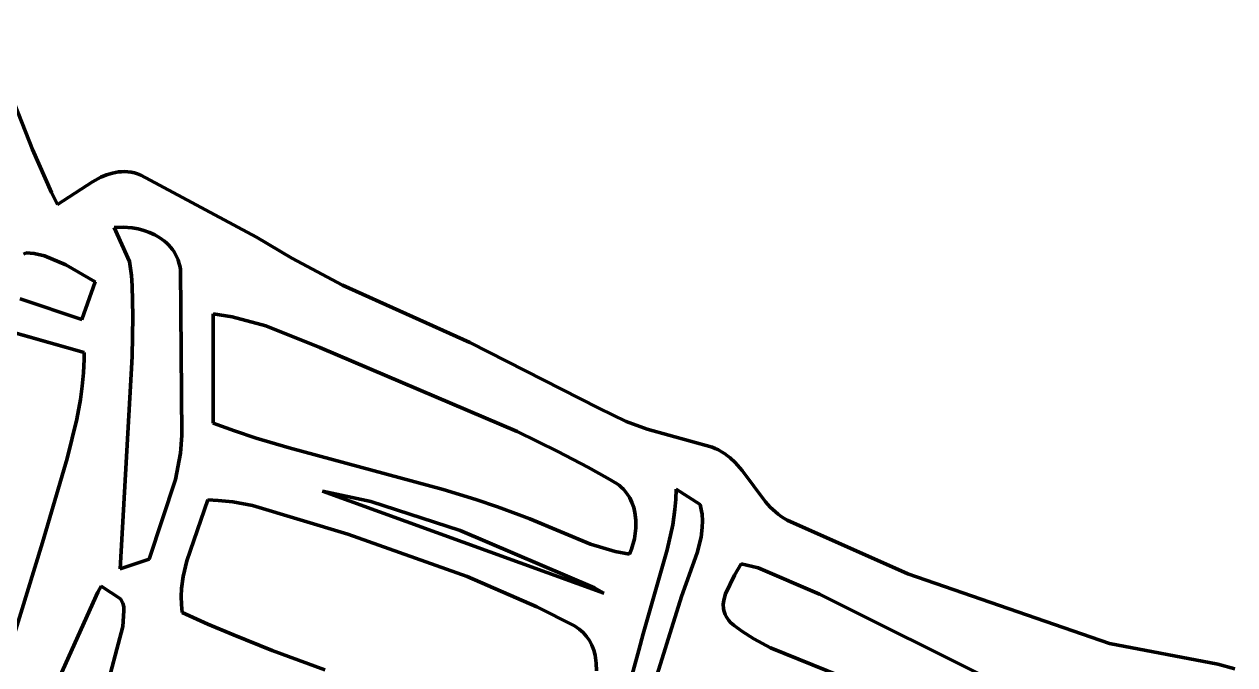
# Model space of a CAD drawing. Header units: millimetres. Extents: x 0 to 10.1, y 0 to 14.2.
# Drawn here: x 6.355 to 8.568, y 9.762 to 10.934 of the extents above; entities that cross this region are included whole.
import ezdxf

# ---------------------------------------------------------------- set-up
doc = ezdxf.new("R2010")
doc.units = ezdxf.units.MM
doc.layers.add('color#010101ff', color=7, linetype='CONTINUOUS', lineweight=100)
doc.layers.add('color#ffffffff', color=7, linetype='CONTINUOUS', lineweight=100)

msp = doc.modelspace()

# ---------------------------------------------------------------- linework, layer by layer
at = {"layer": 'color#010101ff'}
for p, q in [((6.28, 10.934), (6.3706, 10.705)), ((6.3706, 10.705), (6.405, 10.626)), ((6.4159, 10.604), (6.4799, 10.6459)), ((6.4799, 10.6459), (6.4954, 10.654)), ((6.4954, 10.654), (6.5059, 10.6584)), ((6.5059, 10.6584), (6.5167, 10.6617)), ((6.5167, 10.6617), (6.5222, 10.6628)), ((6.5222, 10.6628), (6.5278, 10.6637)), ((6.5278, 10.6637), (6.5334, 10.6642)), ((6.5334, 10.6642), (6.5391, 10.6643)), ((6.5391, 10.6643), (6.5448, 10.664)), ((6.5448, 10.664), (6.5507, 10.6632)), ((6.5507, 10.6632), (6.5566, 10.662)), ((6.5566, 10.662), (6.5626, 10.6603)), ((6.5626, 10.6603), (6.5687, 10.6581)), ((6.5687, 10.6581), (6.7801, 10.5448)), ((6.405, 10.626), (6.4159, 10.604)), ((6.5361, 10.5627), (6.5197, 10.5619)), ((6.5197, 10.5619), (6.5475, 10.4998)), ((6.5525, 10.5615), (6.5361, 10.5627)), ((6.5634, 10.5597), (6.5525, 10.5615)), ((6.574, 10.5569), (6.5634, 10.5597)), ((6.5843, 10.5533), (6.574, 10.5569)), ((6.594, 10.5488), (6.5843, 10.5533)), ((6.6033, 10.5434), (6.594, 10.5488)), ((6.6118, 10.5371), (6.6033, 10.5434)), ((6.6157, 10.5336), (6.6118, 10.5371)), ((6.6194, 10.5299), (6.6157, 10.5336)), ((6.7801, 10.5448), (6.8444, 10.5059)), ((6.3591, 10.516), (6.3537, 10.5137)), ((6.3736, 10.5147), (6.3591, 10.516)), ((6.3921, 10.5105), (6.3736, 10.5147)), ((6.6229, 10.526), (6.6194, 10.5299)), ((6.6262, 10.5218), (6.6229, 10.526)), ((6.6292, 10.5174), (6.6262, 10.5218)), ((6.6319, 10.5128), (6.6292, 10.5174)), ((6.6343, 10.5079), (6.6319, 10.5128)), ((6.4314, 10.494), (6.3921, 10.5105)), ((6.485, 10.4627), (6.4314, 10.494)), ((6.5475, 10.4998), (6.5516, 10.4741)), ((6.6364, 10.5028), (6.6343, 10.5079)), ((6.6382, 10.4975), (6.6364, 10.5028)), ((6.6397, 10.4919), (6.6382, 10.4975)), ((6.6408, 10.4861), (6.6397, 10.4919)), ((6.8444, 10.5059), (6.9371, 10.4566)), ((6.5516, 10.4741), (6.5524, 10.4556)), ((6.6436, 10.1816), (6.6408, 10.4861)), ((6.4608, 10.394), (6.485, 10.4627)), ((6.5524, 10.4556), (6.5537, 10.4001)), ((6.9371, 10.4566), (7.1699, 10.3518)), ((6.3479, 10.4317), (6.4608, 10.394)), ((6.5537, 10.4001), (6.5529, 10.3261)), ((6.7005, 10.4041), (6.7005, 10.2042)), ((6.7357, 10.399), (6.7005, 10.4041)), ((6.4648, 10.3337), (6.2905, 10.3829)), ((6.7968, 10.3821), (6.7357, 10.399)), ((6.8954, 10.3427), (6.7968, 10.3821)), ((6.4647, 10.3213), (6.4648, 10.3337)), ((7.2563, 10.1889), (6.8954, 10.3427)), ((7.1699, 10.3518), (7.4058, 10.2315)), ((6.4636, 10.2966), (6.4647, 10.3213)), ((6.5529, 10.3261), (6.5304, 9.9379)), ((6.4613, 10.2721), (6.4636, 10.2966)), ((6.458, 10.2477), (6.4613, 10.2721)), ((6.4514, 10.2115), (6.458, 10.2477)), ((7.4058, 10.2315), (7.4555, 10.2076)), ((6.4337, 10.1398), (6.4514, 10.2115)), ((6.7005, 10.2042), (6.7398, 10.1902)), ((7.4555, 10.2076), (7.494, 10.1934)), ((6.6407, 10.1492), (6.6436, 10.1816)), ((6.7398, 10.1902), (6.7794, 10.1772)), ((7.3306, 10.1528), (7.2563, 10.1889)), ((7.494, 10.1934), (7.6128, 10.1604)), ((6.7794, 10.1772), (6.8393, 10.1593)), ((6.8393, 10.1593), (7.1213, 10.0829)), ((7.6128, 10.1604), (7.6182, 10.1581)), ((7.6182, 10.1581), (7.6243, 10.1553)), ((6.3888, 9.9859), (6.4337, 10.1398)), ((6.6318, 10.1016), (6.6407, 10.1492)), ((7.3854, 10.124), (7.3306, 10.1528)), ((7.6243, 10.1553), (7.63, 10.1521)), ((7.63, 10.1521), (7.6355, 10.1486)), ((7.6355, 10.1486), (7.6408, 10.1449)), ((7.6408, 10.1449), (7.6457, 10.1409)), ((7.6457, 10.1409), (7.6551, 10.1322)), ((7.4214, 10.1039), (7.3854, 10.124)), ((7.6551, 10.1322), (7.6678, 10.1177)), ((7.6678, 10.1177), (7.7104, 10.0603)), ((6.5836, 9.9556), (6.6318, 10.1016)), ((7.4393, 10.0934), (7.4214, 10.1039)), ((7.4433, 10.0903), (7.4393, 10.0934)), ((7.4471, 10.0869), (7.4433, 10.0903)), ((6.9006, 10.08), (7.415, 9.8932)), ((6.9889, 10.0612), (6.9006, 10.08)), ((7.1213, 10.0829), (7.1811, 10.0645)), ((7.4507, 10.0834), (7.4471, 10.0869)), ((7.4569, 10.0759), (7.4507, 10.0834)), ((7.4621, 10.0678), (7.4569, 10.0759)), ((7.5469, 10.0839), (7.5463, 10.065)), ((7.5906, 10.0558), (7.5469, 10.0839)), ((6.6912, 10.064), (6.6525, 9.9524)), ((6.7096, 10.0632), (6.6912, 10.064)), ((6.7367, 10.0603), (6.7096, 10.0632)), ((6.7725, 10.054), (6.7367, 10.0603)), ((6.947, 10.0015), (6.7725, 10.054)), ((7.1523, 10.0083), (6.9889, 10.0612)), ((7.1811, 10.0645), (7.2206, 10.0511)), ((7.2206, 10.0511), (7.2598, 10.0367)), ((7.4662, 10.0593), (7.4621, 10.0678)), ((7.4694, 10.0503), (7.4662, 10.0593)), ((7.4717, 10.0411), (7.4694, 10.0503)), ((7.5448, 10.0462), (7.5407, 10.0184)), ((7.5463, 10.065), (7.5448, 10.0462)), ((7.5921, 10.0498), (7.5906, 10.0558)), ((7.5933, 10.0437), (7.5921, 10.0498)), ((7.7104, 10.0603), (7.7191, 10.0507)), ((7.7191, 10.0507), (7.7284, 10.0419)), ((7.2598, 10.0367), (7.2792, 10.0291)), ((7.2792, 10.0291), (7.3906, 9.9829)), ((7.4735, 10.0267), (7.4717, 10.0411)), ((7.4734, 10.0121), (7.4735, 10.0267)), ((7.5942, 10.0377), (7.5933, 10.0437)), ((7.595, 10.0257), (7.5942, 10.0377)), ((7.5947, 10.0138), (7.595, 10.0257)), ((7.7284, 10.0419), (7.7333, 10.0378)), ((7.7333, 10.0378), (7.7386, 10.0339)), ((7.7386, 10.0339), (7.744, 10.0303)), ((7.744, 10.0303), (7.7498, 10.0271)), ((7.7498, 10.0271), (7.9707, 9.9287)), ((7.3977, 9.9029), (7.1523, 10.0083)), ((7.4708, 9.9927), (7.4734, 10.0121)), ((7.5407, 10.0184), (7.5304, 9.9728)), ((7.5926, 9.9961), (7.5947, 10.0138)), ((6.3354, 9.8114), (6.3888, 9.9859)), ((7.1652, 9.924), (6.947, 10.0015)), ((7.3906, 9.9829), (7.4353, 9.9694)), ((7.4654, 9.9738), (7.4708, 9.9927)), ((7.5853, 9.967), (7.5926, 9.9961)), ((7.4353, 9.9694), (7.4618, 9.9648)), ((7.4618, 9.9648), (7.4654, 9.9738)), ((7.5304, 9.9728), (7.4865, 9.8193)), ((7.5569, 9.8871), (7.5853, 9.967)), ((6.5304, 9.9379), (6.5836, 9.9556)), ((6.6525, 9.9524), (6.646, 9.9238)), ((7.6657, 9.947), (7.6536, 9.9263)), ((7.6968, 9.9399), (7.6657, 9.947)), ((7.8088, 9.8918), (7.6968, 9.9399)), ((6.646, 9.9238), (6.6431, 9.9021)), ((7.2924, 9.8682), (7.1652, 9.924)), ((7.6536, 9.9263), (7.6369, 9.8922)), ((7.9707, 9.9287), (8.3389, 9.8011)), ((6.49, 9.895), (6.339, 9.5616)), ((6.4962, 9.9065), (6.49, 9.895)), ((6.5315, 9.8828), (6.4962, 9.9065)), ((6.6431, 9.9021), (6.6423, 9.8875)), ((7.415, 9.8932), (7.3977, 9.9029)), ((7.6369, 9.8922), (7.6339, 9.8806)), ((8.1371, 9.7274), (7.8088, 9.8918)), ((6.5358, 9.8752), (6.5315, 9.8828)), ((6.5375, 9.8687), (6.5358, 9.8752)), ((6.6423, 9.8875), (6.6426, 9.8727)), ((6.6426, 9.8727), (6.6441, 9.8579)), ((7.4689, 9.6078), (7.5569, 9.8871)), ((7.6339, 9.8806), (7.6331, 9.8729)), ((7.6331, 9.8729), (7.6335, 9.8653)), ((6.5354, 9.8326), (6.5376, 9.8612)), ((6.5376, 9.8612), (6.5375, 9.8687)), ((6.6441, 9.8579), (6.6907, 9.837)), ((7.3614, 9.8335), (7.2924, 9.8682)), ((7.6335, 9.8653), (7.6342, 9.8616)), ((7.6342, 9.8616), (7.6352, 9.8578)), ((7.6352, 9.8578), (7.6366, 9.8542)), ((7.6366, 9.8542), (7.6384, 9.8506)), ((7.6384, 9.8506), (7.6406, 9.847)), ((7.6406, 9.847), (7.6432, 9.8435)), ((6.5001, 9.6992), (6.5354, 9.8326)), ((6.6907, 9.837), (6.7377, 9.8171)), ((7.3657, 9.8308), (7.3614, 9.8335)), ((7.3697, 9.8279), (7.3657, 9.8308)), ((7.3735, 9.8248), (7.3697, 9.8279)), ((7.377, 9.8215), (7.3735, 9.8248)), ((7.6432, 9.8435), (7.6463, 9.84)), ((7.6463, 9.84), (7.6531, 9.8345)), ((7.6531, 9.8345), (7.6671, 9.824)), ((6.7377, 9.8171), (6.8088, 9.7888)), ((7.3833, 9.8144), (7.377, 9.8215)), ((7.3885, 9.8066), (7.3833, 9.8144)), ((7.3929, 9.7982), (7.3885, 9.8066)), ((7.4865, 9.8193), (7.479, 9.7889)), ((7.6671, 9.824), (7.6889, 9.8098)), ((7.6889, 9.8098), (7.7193, 9.7932)), ((6.8088, 9.7888), (6.9046, 9.7535)), ((7.3963, 9.7893), (7.3929, 9.7982)), ((7.3988, 9.7801), (7.3963, 9.7893)), ((7.479, 9.7889), (7.4578, 9.7136)), ((7.7193, 9.7932), (7.8728, 9.7315)), ((8.3389, 9.8011), (8.5369, 9.7634)), ((7.401, 9.7657), (7.3988, 9.7801)), ((7.4014, 9.7511), (7.401, 9.7657)), ((8.5369, 9.7634), (8.5681, 9.755))]:
    msp.add_line(p, q, dxfattribs=at)
at = {"layer": 'color#ffffffff'}
for p, q in [((6.3706, 10.705), (6.28, 10.934)), ((6.405, 10.626), (6.3706, 10.705)), ((6.4799, 10.6459), (6.4159, 10.604)), ((6.4954, 10.654), (6.4799, 10.6459)), ((6.5059, 10.6584), (6.4954, 10.654)), ((6.5167, 10.6617), (6.5059, 10.6584)), ((6.5222, 10.6628), (6.5167, 10.6617)), ((6.5278, 10.6637), (6.5222, 10.6628)), ((6.5334, 10.6642), (6.5278, 10.6637)), ((6.5391, 10.6643), (6.5334, 10.6642)), ((6.5448, 10.664), (6.5391, 10.6643)), ((6.5507, 10.6632), (6.5448, 10.664)), ((6.5566, 10.662), (6.5507, 10.6632)), ((6.5626, 10.6603), (6.5566, 10.662)), ((6.5687, 10.6581), (6.5626, 10.6603)), ((6.7801, 10.5448), (6.5687, 10.6581)), ((6.4159, 10.604), (6.405, 10.626)), ((6.5197, 10.5619), (6.5361, 10.5627)), ((6.5475, 10.4998), (6.5197, 10.5619)), ((6.5361, 10.5627), (6.5525, 10.5615)), ((6.5525, 10.5615), (6.5634, 10.5597)), ((6.5634, 10.5597), (6.574, 10.5569)), ((6.574, 10.5569), (6.5843, 10.5533)), ((6.5843, 10.5533), (6.594, 10.5488)), ((6.594, 10.5488), (6.6033, 10.5434)), ((6.6033, 10.5434), (6.6118, 10.5371)), ((6.6118, 10.5371), (6.6157, 10.5336)), ((6.6157, 10.5336), (6.6194, 10.5299)), ((6.8444, 10.5059), (6.7801, 10.5448)), ((6.3537, 10.5137), (6.3591, 10.516)), ((6.3591, 10.516), (6.3736, 10.5147)), ((6.3736, 10.5147), (6.3921, 10.5105)), ((6.6194, 10.5299), (6.6229, 10.526)), ((6.6229, 10.526), (6.6262, 10.5218)), ((6.6262, 10.5218), (6.6292, 10.5174)), ((6.6292, 10.5174), (6.6319, 10.5128)), ((6.6319, 10.5128), (6.6343, 10.5079)), ((6.3921, 10.5105), (6.4314, 10.494)), ((6.4314, 10.494), (6.485, 10.4627)), ((6.5516, 10.4741), (6.5475, 10.4998)), ((6.6343, 10.5079), (6.6364, 10.5028)), ((6.6364, 10.5028), (6.6382, 10.4975)), ((6.6382, 10.4975), (6.6397, 10.4919)), ((6.6397, 10.4919), (6.6408, 10.4861)), ((6.9371, 10.4566), (6.8444, 10.5059)), ((6.5524, 10.4556), (6.5516, 10.4741)), ((6.6408, 10.4861), (6.6436, 10.1816)), ((6.485, 10.4627), (6.4608, 10.394)), ((6.5537, 10.4001), (6.5524, 10.4556)), ((7.1699, 10.3518), (6.9371, 10.4566)), ((6.4608, 10.394), (6.3479, 10.4317)), ((6.5529, 10.3261), (6.5537, 10.4001)), ((6.7005, 10.4041), (6.7357, 10.399)), ((6.7005, 10.2042), (6.7005, 10.4041)), ((6.2905, 10.3829), (6.4648, 10.3337)), ((6.7357, 10.399), (6.7968, 10.3821)), ((6.7968, 10.3821), (6.8954, 10.3427)), ((6.4648, 10.3337), (6.4647, 10.3213)), ((6.8954, 10.3427), (7.2563, 10.1889)), ((7.4058, 10.2315), (7.1699, 10.3518)), ((6.4647, 10.3213), (6.4636, 10.2966)), ((6.5304, 9.9379), (6.5529, 10.3261)), ((6.4636, 10.2966), (6.4613, 10.2721)), ((6.4613, 10.2721), (6.458, 10.2477)), ((6.458, 10.2477), (6.4514, 10.2115)), ((7.4555, 10.2076), (7.4058, 10.2315)), ((6.4514, 10.2115), (6.4337, 10.1398)), ((6.7398, 10.1902), (6.7005, 10.2042)), ((7.494, 10.1934), (7.4555, 10.2076)), ((6.6436, 10.1816), (6.6407, 10.1492)), ((6.7794, 10.1772), (6.7398, 10.1902)), ((7.2563, 10.1889), (7.3306, 10.1528)), ((7.6128, 10.1604), (7.494, 10.1934)), ((6.8393, 10.1593), (6.7794, 10.1772)), ((7.1213, 10.0829), (6.8393, 10.1593)), ((7.6182, 10.1581), (7.6128, 10.1604)), ((7.6243, 10.1553), (7.6182, 10.1581)), ((6.4337, 10.1398), (6.3888, 9.9859)), ((6.6407, 10.1492), (6.6318, 10.1016)), ((7.3306, 10.1528), (7.3854, 10.124)), ((7.63, 10.1521), (7.6243, 10.1553)), ((7.6355, 10.1486), (7.63, 10.1521)), ((7.6408, 10.1449), (7.6355, 10.1486)), ((7.6457, 10.1409), (7.6408, 10.1449)), ((7.6551, 10.1322), (7.6457, 10.1409)), ((7.3854, 10.124), (7.4214, 10.1039)), ((7.6678, 10.1177), (7.6551, 10.1322)), ((7.7104, 10.0603), (7.6678, 10.1177)), ((6.6318, 10.1016), (6.5836, 9.9556)), ((7.4214, 10.1039), (7.4393, 10.0934)), ((7.4393, 10.0934), (7.4433, 10.0903)), ((7.4433, 10.0903), (7.4471, 10.0869)), ((6.9006, 10.08), (6.9889, 10.0612)), ((7.415, 9.8932), (6.9006, 10.08)), ((7.1811, 10.0645), (7.1213, 10.0829)), ((7.4471, 10.0869), (7.4507, 10.0834)), ((7.4507, 10.0834), (7.4569, 10.0759)), ((7.4569, 10.0759), (7.4621, 10.0678)), ((7.5463, 10.065), (7.5469, 10.0839)), ((7.5469, 10.0839), (7.5906, 10.0558)), ((6.6525, 9.9524), (6.6912, 10.064)), ((6.6912, 10.064), (6.7096, 10.0632)), ((6.7096, 10.0632), (6.7367, 10.0603)), ((6.7367, 10.0603), (6.7725, 10.054)), ((6.7725, 10.054), (6.947, 10.0015)), ((6.9889, 10.0612), (7.1523, 10.0083)), ((7.2206, 10.0511), (7.1811, 10.0645)), ((7.2598, 10.0367), (7.2206, 10.0511)), ((7.4621, 10.0678), (7.4662, 10.0593)), ((7.4662, 10.0593), (7.4694, 10.0503)), ((7.4694, 10.0503), (7.4717, 10.0411)), ((7.5407, 10.0184), (7.5448, 10.0462)), ((7.5448, 10.0462), (7.5463, 10.065)), ((7.5906, 10.0558), (7.5921, 10.0498)), ((7.5921, 10.0498), (7.5933, 10.0437)), ((7.7191, 10.0507), (7.7104, 10.0603)), ((7.7284, 10.0419), (7.7191, 10.0507)), ((7.2792, 10.0291), (7.2598, 10.0367)), ((7.3906, 9.9829), (7.2792, 10.0291)), ((7.4717, 10.0411), (7.4735, 10.0267)), ((7.4735, 10.0267), (7.4734, 10.0121)), ((7.5933, 10.0437), (7.5942, 10.0377)), ((7.5942, 10.0377), (7.595, 10.0257)), ((7.595, 10.0257), (7.5947, 10.0138)), ((7.7333, 10.0378), (7.7284, 10.0419)), ((7.7386, 10.0339), (7.7333, 10.0378)), ((7.744, 10.0303), (7.7386, 10.0339)), ((7.7498, 10.0271), (7.744, 10.0303)), ((7.9707, 9.9287), (7.7498, 10.0271)), ((7.1523, 10.0083), (7.3977, 9.9029)), ((7.4734, 10.0121), (7.4708, 9.9927)), ((7.5304, 9.9728), (7.5407, 10.0184)), ((7.5947, 10.0138), (7.5926, 9.9961)), ((6.3888, 9.9859), (6.3354, 9.8114)), ((6.947, 10.0015), (7.1652, 9.924)), ((7.4353, 9.9694), (7.3906, 9.9829)), ((7.4708, 9.9927), (7.4654, 9.9738)), ((7.5926, 9.9961), (7.5853, 9.967)), ((7.4618, 9.9648), (7.4353, 9.9694)), ((7.4654, 9.9738), (7.4618, 9.9648)), ((7.4865, 9.8193), (7.5304, 9.9728)), ((7.5853, 9.967), (7.5569, 9.8871)), ((6.5836, 9.9556), (6.5304, 9.9379)), ((6.646, 9.9238), (6.6525, 9.9524)), ((7.6536, 9.9263), (7.6657, 9.947)), ((7.6657, 9.947), (7.6968, 9.9399)), ((7.6968, 9.9399), (7.8088, 9.8918)), ((6.6431, 9.9021), (6.646, 9.9238)), ((7.1652, 9.924), (7.2924, 9.8682)), ((7.6369, 9.8922), (7.6536, 9.9263)), ((8.3389, 9.8011), (7.9707, 9.9287)), ((6.339, 9.5616), (6.49, 9.895)), ((6.49, 9.895), (6.4962, 9.9065)), ((6.4962, 9.9065), (6.5315, 9.8828)), ((6.6423, 9.8875), (6.6431, 9.9021)), ((7.3977, 9.9029), (7.415, 9.8932)), ((7.6339, 9.8806), (7.6369, 9.8922)), ((7.8088, 9.8918), (8.1371, 9.7274)), ((6.5315, 9.8828), (6.5358, 9.8752)), ((6.5358, 9.8752), (6.5375, 9.8687)), ((6.6426, 9.8727), (6.6423, 9.8875)), ((6.6441, 9.8579), (6.6426, 9.8727)), ((7.5569, 9.8871), (7.4689, 9.6078)), ((7.6331, 9.8729), (7.6339, 9.8806)), ((7.6335, 9.8653), (7.6331, 9.8729)), ((6.5376, 9.8612), (6.5354, 9.8326)), ((6.5375, 9.8687), (6.5376, 9.8612)), ((6.6907, 9.837), (6.6441, 9.8579)), ((7.2924, 9.8682), (7.3614, 9.8335)), ((7.6342, 9.8616), (7.6335, 9.8653)), ((7.6352, 9.8578), (7.6342, 9.8616)), ((7.6366, 9.8542), (7.6352, 9.8578)), ((7.6384, 9.8506), (7.6366, 9.8542)), ((7.6406, 9.847), (7.6384, 9.8506)), ((7.6432, 9.8435), (7.6406, 9.847)), ((6.5354, 9.8326), (6.5001, 9.6992)), ((6.7377, 9.8171), (6.6907, 9.837)), ((7.3614, 9.8335), (7.3657, 9.8308)), ((7.3657, 9.8308), (7.3697, 9.8279)), ((7.3697, 9.8279), (7.3735, 9.8248)), ((7.3735, 9.8248), (7.377, 9.8215)), ((7.6463, 9.84), (7.6432, 9.8435)), ((7.6531, 9.8345), (7.6463, 9.84)), ((7.6671, 9.824), (7.6531, 9.8345)), ((6.8088, 9.7888), (6.7377, 9.8171)), ((7.377, 9.8215), (7.3833, 9.8144)), ((7.3833, 9.8144), (7.3885, 9.8066)), ((7.3885, 9.8066), (7.3929, 9.7982)), ((7.479, 9.7889), (7.4865, 9.8193)), ((7.6889, 9.8098), (7.6671, 9.824)), ((7.7193, 9.7932), (7.6889, 9.8098)), ((6.9046, 9.7535), (6.8088, 9.7888)), ((7.3929, 9.7982), (7.3963, 9.7893)), ((7.3963, 9.7893), (7.3988, 9.7801)), ((7.4578, 9.7136), (7.479, 9.7889)), ((7.8728, 9.7315), (7.7193, 9.7932)), ((8.5369, 9.7634), (8.3389, 9.8011)), ((7.3988, 9.7801), (7.401, 9.7657)), ((7.401, 9.7657), (7.4014, 9.7511)), ((8.5681, 9.755), (8.5369, 9.7634))]:
    msp.add_line(p, q, dxfattribs=at)

doc.saveas('drawing.dxf')
